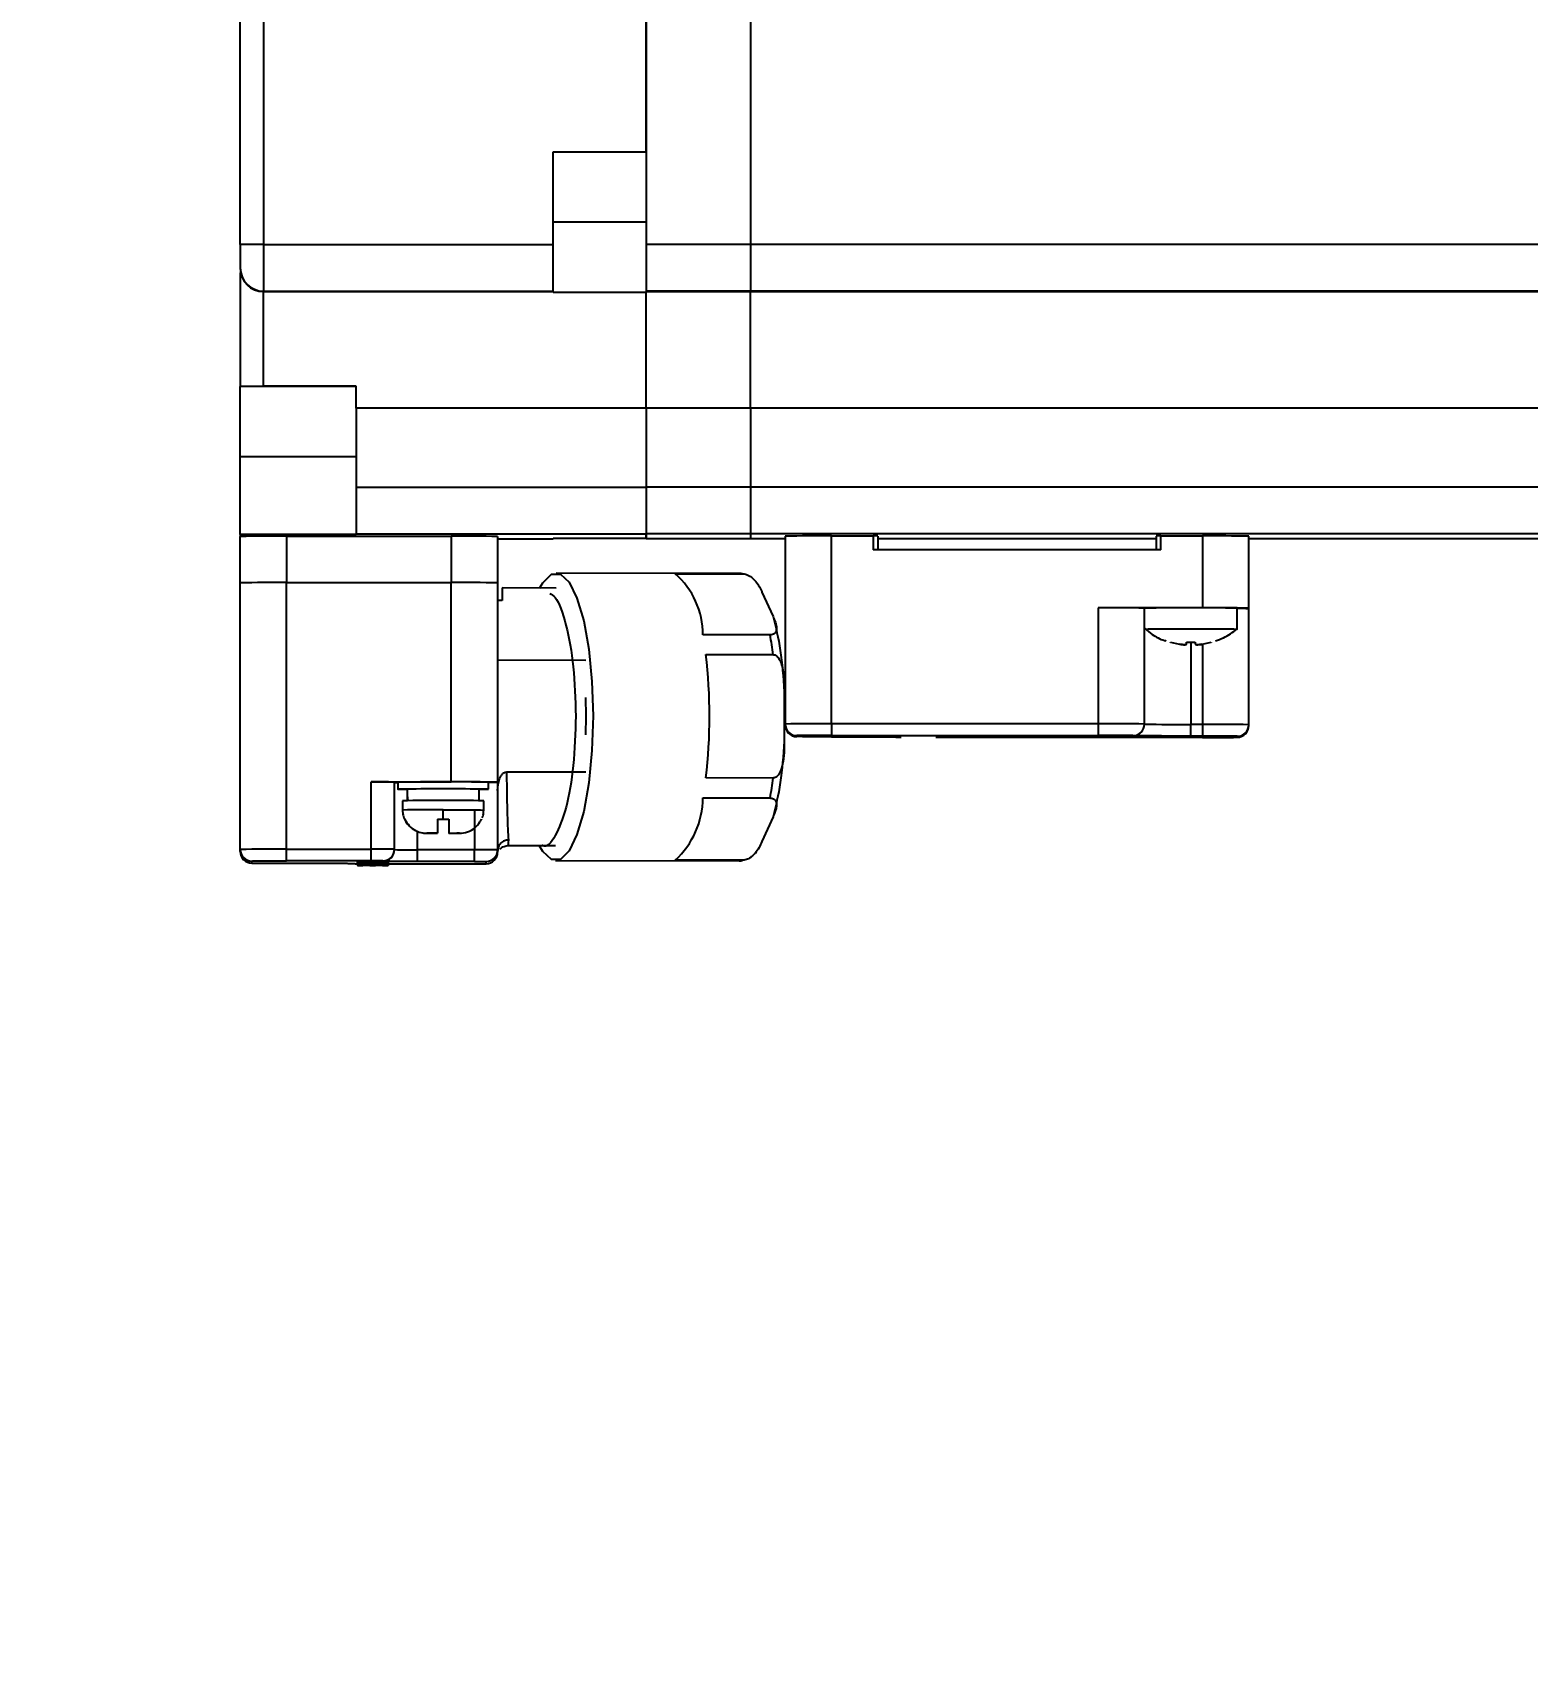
# Model space of a CAD drawing. Header units: millimetres. Extents: x 415 to 2018, y 500 to 823.
# Drawn here: x 1140.74 to 1147.19, y 707.58 to 714.65 of the extents above; entities that cross this region are included whole.
import ezdxf

# ---------------------------------------------------------------- set-up
doc = ezdxf.new("R2010")
doc.units = ezdxf.units.MM
doc.header["$PDSIZE"] = -1
doc.layers.get('Defpoints').update_dxf_attribs({"lineweight": 18})
doc.dimstyles.new('ISO-25', dxfattribs={"dimtxt": 2.5, "dimasz": 2.5, "dimexe": 1.25, "dimexo": 0.625, "dimtad": 1, "dimtoh": 1, "dimlfac": 10, "dimtxsty": 'Standard', "dimcen": 2.5, "dimadec": 0, "dimazin": 0, "dimtfac": 1, "dimtmove": 0, "dimatfit": 3, "dimfxl": 1, "dimarcsym": 0})

# ---------------------------------------------------------------- blocks, each defined once
blk = doc.blocks.new('*D61')
at = {"color": 0, "lineweight": -2}
for p, q in [((1155.0927, 764.1055), (1130.1176, 764.1055)), ((1131.3676, 761.6055), (1131.3676, 687.4273)), ((1153.7427, 684.9273), (1130.1176, 684.9273))]:
    blk.add_line(p, q, dxfattribs=at)
at = {"color": 0}
for points in [[(1130.951, 761.6055), (1131.7843, 761.6055), (1131.3676, 764.1055)], [(1130.951, 687.4273), (1131.7843, 687.4273), (1131.3676, 684.9273)]]:
    blk.add_solid(points, dxfattribs=at)
at = {"layer": 'Defpoints', "color": 0}
for p in [(1155.7177, 764.1055), (1131.3676, 684.9273), (1154.3677, 684.9273)]:
    blk.add_point(p, dxfattribs=at)
at = {"color": 0, "insert": (1129.4926, 724.5164), "char_height": 2.5, "width": 9.642857, "attachment_point": 5, "rotation": 90}
blk.add_mtext('\\A1;1021', dxfattribs=at)

msp = doc.modelspace()

# ---------------------------------------------------------------- linework, layer by layer
at = {"color": 161, "linetype": 'Continuous', "lineweight": 25, "true_color": 0x67adff}
for p, q in [((1143.3877, 717.2563), (1143.3877, 713.7364)), ((1143.3877, 714.1364), (1143.3877, 717.2563)), ((1143.8377, 717.2563), (1143.8377, 713.7364)), ((1141.6377, 713.7358), (1141.6377, 715.0457)), ((1141.7377, 715.0464), (1141.7377, 713.7364)), ((1142.9877, 714.1364), (1143.3877, 714.1364)), ((1142.9877, 713.7364), (1142.9877, 714.1364)), ((1143.3877, 714.1345), (1142.9877, 714.1345)), ((1143.3877, 713.8326), (1142.9877, 713.8326)), ((1141.6377, 713.7358), (1141.6377, 713.6351)), ((1141.7377, 713.7364), (1141.7377, 713.5351)), ((1141.7377, 713.7364), (1142.9877, 713.7364)), ((1142.9877, 713.5351), (1142.9877, 713.7364)), ((1143.8377, 713.7364), (1143.3877, 713.7364)), ((1143.3877, 713.7364), (1143.3877, 713.5351)), ((1152.5677, 713.7364), (1143.8377, 713.7364)), ((1143.8377, 713.7364), (1143.8377, 713.5351)), ((1141.6377, 713.6155), (1141.6377, 713.1247)), ((1141.7377, 713.5351), (1142.9877, 713.5351)), ((1141.7377, 713.5351), (1141.7377, 713.533)), ((1141.7377, 713.533), (1142.9877, 713.533)), ((1141.7377, 713.1254), (1141.7377, 713.533)), ((1142.9877, 713.533), (1142.9877, 713.5351)), ((1142.9877, 713.533), (1142.9877, 713.529)), ((1143.3877, 713.529), (1142.9877, 713.529)), ((1143.8377, 713.5351), (1143.3877, 713.5351)), ((1143.3877, 713.5351), (1143.3877, 713.533)), ((1143.3877, 713.533), (1143.8377, 713.533)), ((1143.3877, 713.0298), (1143.3877, 713.533)), ((1143.3877, 713.0298), (1143.3877, 713.529)), ((1152.5677, 713.5351), (1143.8377, 713.5351)), ((1143.8377, 713.5351), (1143.8377, 713.533)), ((1143.8377, 713.533), (1152.5677, 713.533)), ((1143.8377, 713.0298), (1143.8377, 713.533)), ((1142.1377, 713.1232), (1141.6377, 713.1232)), ((1141.6377, 712.8213), (1141.6377, 713.1232)), ((1142.1377, 713.1254), (1141.7377, 713.1254)), ((1142.1377, 713.0298), (1142.1377, 713.1254)), ((1143.3877, 713.0298), (1142.1377, 713.0298)), ((1142.1377, 713.0298), (1142.1377, 712.6898)), ((1143.8377, 713.0298), (1143.3877, 713.0298)), ((1143.3877, 713.0298), (1143.3877, 712.6898)), ((1152.5677, 713.0298), (1143.8377, 713.0298)), ((1143.8377, 713.0298), (1143.8377, 712.6898)), ((1141.6377, 712.8213), (1142.1377, 712.8213)), ((1141.6377, 712.4858), (1141.6377, 712.8213)), ((1142.1377, 712.6898), (1143.3877, 712.6898)), ((1142.1377, 712.6898), (1142.1377, 712.4886)), ((1143.8377, 712.6898), (1143.3877, 712.6898)), ((1143.3877, 712.6898), (1143.3877, 712.4886)), ((1152.5677, 712.6898), (1143.8377, 712.6898)), ((1143.8377, 712.6898), (1143.8377, 712.4886)), ((1142.1377, 712.4858), (1141.6377, 712.4858)), ((1141.6377, 712.4858), (1141.6377, 712.4766)), ((1141.6377, 712.2766), (1141.6377, 712.4766)), ((1141.8377, 712.4779), (1142.5477, 712.4779)), ((1141.8377, 712.4779), (1141.8377, 712.2779)), ((1142.1377, 712.4886), (1143.3877, 712.4886)), ((1142.1377, 712.4886), (1142.1377, 712.4858)), ((1142.5477, 712.4779), (1142.5477, 712.2779)), ((1142.7477, 712.4766), (1142.7477, 712.2766)), ((1142.7477, 712.4662), (1142.9877, 712.4662)), ((1142.9877, 712.4688), (1143.3877, 712.4688)), ((1142.9877, 712.4662), (1142.9877, 712.4688)), ((1143.8377, 712.4886), (1143.3877, 712.4886)), ((1143.3877, 712.4886), (1143.3877, 712.4662)), ((1143.3877, 712.4688), (1143.3877, 712.4886)), ((1143.8377, 712.4662), (1143.3877, 712.4662)), ((1143.8377, 712.4886), (1143.8377, 712.4662)), ((1148.9653, 712.4886), (1143.8377, 712.4886)), ((1143.9877, 712.4662), (1143.8377, 712.4662)), ((1143.9877, 712.4777), (1143.9877, 711.6677)), ((1144.1877, 711.669), (1144.1877, 712.479)), ((1144.1877, 712.479), (1144.3677, 712.479)), ((1144.3677, 712.479), (1144.3677, 712.419)), ((1144.3877, 712.4788), (1144.3877, 712.419)), ((1145.5877, 712.4662), (1144.3877, 712.4662)), ((1145.5877, 712.4788), (1145.5877, 712.419)), ((1145.6077, 712.419), (1145.6077, 712.479)), ((1145.6077, 712.479), (1145.7877, 712.479)), ((1145.7877, 712.479), (1145.7877, 712.169)), ((1145.9877, 712.1677), (1145.9877, 712.4777)), ((1148.4277, 712.4662), (1145.9877, 712.4662)), ((1145.6077, 712.419), (1144.3677, 712.419)), ((1141.6377, 711.1267), (1141.6377, 712.2766)), ((1141.8377, 712.2779), (1142.5477, 712.2779)), ((1141.8377, 711.1279), (1141.8377, 712.2779)), ((1142.5477, 711.4179), (1142.5477, 712.2779)), ((1142.7477, 712.2766), (1142.7477, 711.4167)), ((1142.9998, 712.2542), (1142.7677, 712.2546)), ((1142.7677, 712.2546), (1142.7677, 712.2007)), ((1143.792, 712.3174), (1142.9999, 712.3187)), ((1143.514, 712.3162), (1143.8037, 712.3157)), ((1142.7677, 712.2007), (1142.7477, 712.2007)), ((1143.8879, 712.2366), (1143.9355, 712.1314)), ((1145.7877, 712.169), (1145.3377, 712.169)), ((1145.3377, 712.169), (1145.3377, 711.669)), ((1145.5377, 711.6677), (1145.5377, 712.1677)), ((1145.9377, 712.0776), (1145.9377, 712.1674)), ((1145.9877, 712.1649), (1145.9877, 712.1677)), ((1145.9877, 711.6649), (1145.9877, 712.1649)), ((1143.923, 712.0524), (1143.6332, 712.0529)), ((1143.6461, 711.9674), (1143.9359, 711.9669)), ((1145.6498, 712.0197), (1145.6501, 712.0203)), ((1145.6501, 712.0201), (1145.6498, 712.0197)), ((1145.6501, 712.0203), (1145.6887, 712.0119)), ((1145.7187, 712.0208), (1145.7377, 712.0203)), ((1145.7187, 712.0121), (1145.7187, 712.0208)), ((1145.7377, 712.0191), (1145.7187, 712.0197)), ((1145.7377, 712.0203), (1145.7567, 712.0208)), ((1145.7567, 712.0197), (1145.7377, 712.0191)), ((1145.7377, 712.0191), (1145.7377, 711.6661)), ((1145.7567, 712.0208), (1145.7567, 712.0121)), ((1145.7867, 712.0119), (1145.8253, 712.0203)), ((1145.7877, 712.0115), (1145.7877, 711.6661)), ((1145.8253, 712.0203), (1145.8253, 712.0201)), ((1142.7477, 711.9445), (1143.1283, 711.9438)), ((1143.9841, 711.807), (1143.9841, 711.5944)), ((1143.9877, 711.6677), (1143.9877, 711.6636)), ((1144.0377, 711.6136), (1144.0377, 711.6177)), ((1144.1877, 711.669), (1144.1877, 711.6187)), ((1145.3377, 711.669), (1144.1877, 711.669)), ((1144.1877, 711.6187), (1145.3377, 711.6187)), ((1144.1877, 711.6127), (1144.2377, 711.6127)), ((1145.3377, 711.669), (1145.3377, 711.6187)), ((1145.4877, 711.6174), (1145.4877, 711.6177)), ((1145.5377, 711.6674), (1145.5377, 711.6677)), ((1145.7377, 711.6158), (1145.7377, 711.6661)), ((1145.7877, 711.6661), (1145.7377, 711.6661)), ((1145.7877, 711.6158), (1145.7377, 711.6158)), ((1145.7877, 711.6661), (1145.7877, 711.6158)), ((1145.9377, 711.6149), (1145.9377, 711.6107)), ((1145.9877, 711.6607), (1145.9877, 711.6649)), ((1145.7877, 711.6098), (1144.6377, 711.6098)), ((1142.2027, 711.1279), (1142.2027, 711.4179)), ((1142.2027, 711.4179), (1142.5477, 711.4179)), ((1142.3027, 711.1273), (1142.3027, 711.4173)), ((1142.3177, 711.4165), (1142.3177, 711.3865)), ((1142.7077, 711.3865), (1142.7077, 711.4165)), ((1142.7477, 711.4167), (1142.7477, 711.4145)), ((1142.7477, 711.4145), (1142.7477, 711.1245)), ((1143.1283, 711.4598), (1142.7861, 711.4604)), ((1143.9359, 711.4347), (1143.6461, 711.4352)), ((1142.3377, 711.3365), (1142.3377, 711.2965)), ((1142.6677, 711.337), (1142.6677, 711.3865)), ((1142.6877, 711.2965), (1142.6877, 711.3365)), ((1143.6332, 711.3491), (1143.923, 711.3486)), ((1142.5127, 711.2575), (1142.5127, 711.2976)), ((1142.6477, 711.2958), (1142.6477, 711.2198)), ((1143.9355, 711.2678), (1143.8879, 711.1603)), ((1142.3479, 711.2563), (1142.3479, 711.2566)), ((1142.4027, 711.1251), (1142.4027, 711.2045)), ((1142.4877, 711.1966), (1142.442, 711.1966)), ((1142.4877, 711.1963), (1142.442, 711.1963)), ((1142.4877, 711.2575), (1142.5127, 711.2575)), ((1142.4877, 711.2575), (1142.4877, 711.1969)), ((1142.5127, 711.2554), (1142.4877, 711.2554)), ((1142.4877, 711.1966), (1142.4877, 711.1963)), ((1142.5127, 711.2575), (1142.5377, 711.2575)), ((1142.5377, 711.2554), (1142.5127, 711.2554)), ((1142.5377, 711.2575), (1142.5377, 711.1969)), ((1142.5377, 711.1966), (1142.5377, 711.1969)), ((1142.5377, 711.1966), (1142.5834, 711.1966)), ((1142.5377, 711.1966), (1142.5377, 711.1963)), ((1142.5377, 711.1963), (1142.5834, 711.1963)), ((1142.5377, 711.1963), (1142.5377, 711.196)), ((1142.6477, 711.2188), (1142.6477, 711.1251)), ((1142.6775, 711.2566), (1142.6775, 711.2563)), ((1141.6377, 711.1174), (1141.6377, 711.1267)), ((1141.8377, 711.0776), (1141.8377, 711.1279)), ((1141.8377, 711.1279), (1142.2027, 711.1279)), ((1142.2027, 711.0776), (1142.2027, 711.1279)), ((1142.3027, 711.1258), (1142.3027, 711.1273)), ((1142.4027, 711.0748), (1142.4027, 711.1251)), ((1142.6477, 711.1251), (1142.4027, 711.1251)), ((1142.6477, 711.0748), (1142.6477, 711.1251)), ((1142.7477, 711.1245), (1142.7477, 711.1202)), ((1142.7477, 711.1179), (1142.7477, 711.1152)), ((1142.7945, 711.1436), (1142.94, 711.1433)), ((1142.9404, 711.1433), (1142.9979, 711.1432)), ((1141.6877, 711.0674), (1141.6877, 711.0767)), ((1141.7377, 711.0671), (1141.9827, 711.0671)), ((1142.2027, 711.0776), (1141.8377, 711.0776)), ((1142.1327, 711.0661), (1142.1327, 711.0646)), ((1142.1415, 711.0734), (1142.1415, 711.0609)), ((1142.1415, 711.069), (1142.1415, 711.059)), ((1142.1442, 711.0734), (1142.1443, 711.0734)), ((1142.1442, 711.0634), (1142.1442, 711.0734)), ((1142.2743, 711.0634), (1142.1442, 711.0634)), ((1142.1442, 711.0634), (1142.1442, 711.0632)), ((1142.1442, 711.0632), (1142.2293, 711.0632)), ((1142.1442, 711.0632), (1142.1442, 711.0628)), ((1142.1442, 711.0628), (1142.1442, 711.0627)), ((1142.1442, 711.0627), (1142.2745, 711.0627)), ((1142.1442, 711.0603), (1142.1442, 711.0627)), ((1142.2743, 711.0603), (1142.1442, 711.0603)), ((1142.1442, 711.0603), (1142.1442, 711.0601)), ((1142.1442, 711.0601), (1142.2293, 711.0601)), ((1142.1442, 711.0601), (1142.1442, 711.0597)), ((1142.1442, 711.0597), (1142.1442, 711.0596)), ((1142.1442, 711.0596), (1142.2745, 711.0596)), ((1142.1442, 711.0583), (1142.1442, 711.058)), ((1142.1442, 711.058), (1142.1669, 711.058)), ((1142.1443, 711.0737), (1142.2744, 711.0737)), ((1142.1443, 711.0737), (1142.1443, 711.0637)), ((1142.2744, 711.0637), (1142.1443, 711.0637)), ((1142.1443, 711.0637), (1142.1443, 711.0635)), ((1142.1443, 711.0635), (1142.2744, 711.0635)), ((1142.1443, 711.0605), (1142.1443, 711.0627)), ((1142.1443, 711.0613), (1142.1443, 711.0613)), ((1142.1443, 711.0603), (1142.2744, 711.0607)), ((1142.1685, 711.0606), (1142.1443, 711.0605)), ((1142.1443, 711.0605), (1142.1443, 711.0603)), ((1142.2293, 711.0632), (1142.1481, 711.0628)), ((1142.1481, 711.0628), (1142.1481, 711.0632)), ((1142.2293, 711.0601), (1142.1481, 711.0597)), ((1142.1481, 711.0597), (1142.1481, 711.0601)), ((1142.2744, 711.0618), (1142.1526, 711.0614)), ((1142.1614, 711.0587), (1142.1793, 711.0588)), ((1142.1669, 711.058), (1142.1669, 711.0583)), ((1142.1685, 711.061), (1142.1685, 711.0606)), ((1142.1927, 711.061), (1142.1685, 711.061)), ((1142.175, 711.0613), (1142.2744, 711.0616)), ((1142.2744, 711.061), (1142.175, 711.0613)), ((1142.1793, 711.0588), (1142.1793, 711.0596)), ((1142.1836, 711.0627), (1142.1836, 711.0619)), ((1142.1927, 711.0607), (1142.1927, 711.061)), ((1142.2442, 711.0608), (1142.1927, 711.0607)), ((1142.1962, 711.0629), (1142.2688, 711.0632)), ((1142.2745, 711.0629), (1142.1962, 711.0629)), ((1142.1962, 711.0598), (1142.2688, 711.0601)), ((1142.2745, 711.0598), (1142.1962, 711.0598)), ((1142.1972, 711.0585), (1142.1972, 711.058)), ((1142.1972, 711.058), (1142.2214, 711.058)), ((1142.2093, 711.0596), (1142.2093, 711.0587)), ((1142.2214, 711.058), (1142.2214, 711.0585)), ((1142.24, 711.0589), (1142.2567, 711.0587)), ((1142.2744, 711.0607), (1142.2442, 711.0608)), ((1142.2517, 711.0583), (1142.2517, 711.058)), ((1142.2517, 711.058), (1142.2742, 711.058)), ((1142.2527, 711.0758), (1142.2527, 711.0773)), ((1142.2743, 711.0634), (1142.2743, 711.0635)), ((1142.2743, 711.0633), (1142.2743, 711.0634)), ((1142.2743, 711.0603), (1142.2743, 711.0607)), ((1142.2743, 711.0602), (1142.2743, 711.0603)), ((1142.2744, 711.0637), (1142.2744, 711.0737)), ((1142.2744, 711.0729), (1142.2745, 711.0729)), ((1142.2744, 711.0635), (1142.2744, 711.0637)), ((1142.2744, 711.0616), (1142.2744, 711.0618)), ((1142.2744, 711.0616), (1142.2744, 711.061)), ((1142.2744, 711.0608), (1142.2744, 711.061)), ((1142.2744, 711.0608), (1142.2744, 711.0607)), ((1142.2745, 711.0729), (1142.2745, 711.0629)), ((1142.2745, 711.0627), (1142.2745, 711.0629)), ((1142.2745, 711.0627), (1142.2745, 711.0598)), ((1142.2745, 711.0596), (1142.2745, 711.0598)), ((1142.2771, 711.0622), (1142.2771, 711.0722)), ((1142.2771, 711.0643), (1142.5477, 711.0643)), ((1142.2771, 711.059), (1142.2771, 711.0609)), ((1142.2771, 711.0609), (1142.2771, 711.059)), ((1142.6477, 711.0748), (1142.4027, 711.0748)), ((1142.6977, 711.0652), (1142.6977, 711.0745)), ((1142.9978, 711.0787), (1143.7899, 711.0774)), ((1143.8037, 711.0797), (1143.514, 711.0802))]:
    msp.add_line(p, q, dxfattribs=at)
for points in [[(1142.9285, 712.2544), (1142.942, 712.2771), (1142.9795, 712.3137), (1143.0182, 712.3147), (1143.0558, 712.2798), (1143.09, 712.2111), (1143.119, 712.1127), (1143.1409, 711.9902), (1143.1547, 711.8508), (1143.1593, 711.7025)], [(1145.5377, 712.0776), (1145.5529, 712.0781), (1145.5963, 712.0785), (1145.6612, 712.0788), (1145.7377, 712.0789), (1145.8142, 712.0788), (1145.8791, 712.0785), (1145.9225, 712.0781), (1145.9377, 712.0776), (1145.9377, 712.0776)], [(1143.1283, 711.6209), (1143.1299, 711.7018), (1143.1283, 711.7827)], [(1143.1593, 711.7025), (1143.1547, 711.5541), (1143.1409, 711.414), (1143.119, 711.2905), (1143.09, 711.1907), (1143.0558, 711.1204), (1143.0182, 711.0837), (1142.9795, 711.0828), (1142.942, 711.1177), (1142.9266, 711.1434)], [(1142.7077, 711.3865), (1142.6929, 711.3869), (1142.6506, 711.3873), (1142.5873, 711.3876), (1142.5127, 711.3877), (1142.4381, 711.3876), (1142.3748, 711.3873), (1142.3326, 711.3869), (1142.3177, 711.3865), (1142.3326, 711.386), (1142.3597, 711.3857)], [(1142.6677, 711.3857), (1142.6929, 711.386), (1142.7077, 711.3865)], [(1142.5127, 711.2976), (1142.5797, 711.2975), (1142.6365, 711.2972), (1142.6744, 711.2969), (1142.6877, 711.2965)]]:
    msp.add_lwpolyline(points, dxfattribs=at)
for centre, radius, start, end in [((1141.7126, 709.7989), 3.9376, 89.63527, 91.09043), ((1141.7377, 713.6351), 0.1, 180.00216, 269.99869), ((1141.7377, 713.633), 0.1, 180.00216, 269.99869), ((1141.7878, 704.5944), 7.8837, 89.6369, 91.0905), ((1142.5977, 704.5944), 7.8837, 88.9095, 90.3631), ((1144.1377, 704.5924), 7.8868, 89.63677, 91.08979), ((1144.3726, 711.6776), 0.8014, 88.92217, 90.35215), ((1145.6028, 711.6776), 0.8014, 89.64785, 91.07783), ((1145.8377, 704.592), 7.8871, 88.91024, 90.36321), ((1141.7876, 704.4064), 7.8716, 89.63536, 91.09119), ((1142.5978, 704.4064), 7.8716, 88.90881, 90.36464), ((1143.2806, 712.0518), 0.3526, 0.1817, 48.56896), ((1143.7918, 712.2746), 0.0428, 73.8363, 89.80199), ((1145.3876, 704.2699), 7.8992, 88.91135, 90.3621), ((1145.7377, 699.479), 12.69, 89.09696, 90.90304), ((1145.8376, 704.2699), 7.8992, 88.91135, 90.3621), ((1145.9424, 710.9533), 1.2124, 87.857, 90.22051), ((1142.358, 711.774), 1.5896, 6.96954, 10.0877), ((1141.3927, 711.7013), 2.269, 353.26575, 6.73425), ((1144.1377, 703.7824), 7.8868, 89.63677, 91.08979), ((1144.0377, 711.6677), 0.05, 179.99912, 270), ((1144.0377, 711.6636), 0.05, 179.99912, 270), ((1145.3877, 703.782), 7.8871, 88.91024, 90.36321), ((1145.4877, 711.6677), 0.05, 269.99909, 359.99557), ((1145.4877, 711.6674), 0.05, 270.00081, 0.00072), ((1145.6877, 719.5576), 7.8917, 268.91066, 270.36279), ((1145.8377, 703.7792), 7.8871, 88.91024, 90.36321), ((1145.9377, 711.6649), 0.05, 269.99909, 359.99557), ((1145.9377, 711.6607), 0.05, 269.99909, 359.99557), ((1142.2276, 707.4685), 3.9495, 88.91091, 90.36168), ((1142.3162, 711.6848), 0.2693, 267.12919, 270.32121), ((1142.5127, 701.1024), 10.3159, 88.91688, 91.08312), ((1142.5977, 703.5263), 7.8917, 88.91067, 90.36278), ((1142.7117, 710.147), 1.268, 88.37047, 90.17822), ((1142.3245, 711.6307), 1.6232, 349.99328, 353.0681), ((1142.5127, 702.0774), 9.2608, 88.91722, 91.08278), ((1142.5127, 703.3316), 8.0564, 88.89759, 91.10241), ((1143.2617, 711.353), 0.3715, 312.75821, 359.39885), ((1142.469, 704.3965), 6.9012, 89.63697, 91.08995), ((1141.7877, 703.241), 7.8871, 89.63679, 91.08976), ((1141.6877, 711.1267), 0.05, 180.0008, 270), ((1141.6877, 711.1174), 0.05, 180.00252, 270), ((1142.2277, 707.1785), 3.9495, 88.91176, 90.36254), ((1142.2527, 711.1273), 0.05, 269.99912, 359.99736), ((1142.2527, 711.1258), 0.05, 270.00252, 359.99748), ((1142.3776, 715.0627), 3.9376, 268.90957, 270.36473), ((1142.6726, 707.1755), 3.9497, 88.91095, 90.36164), ((1142.6977, 711.1245), 0.05, 270.00252, 359.99577), ((1142.151, 711.3272), 0.266, 268.55175, 270.33374), ((1142.2597, 711.5413), 0.4826, 269.64488, 272.0744), ((1142.6977, 711.1152), 0.05, 269.99913, 359.99397), ((1143.7898, 711.1207), 0.0433, 270.05043, 288.77047)]:
    msp.add_arc(centre, radius, start, end, dxfattribs=at)
for centre, start_param, end_param in [((1142.5127, 711.3865), 1.570796, 1.732794), ((1142.5127, 711.3365), 1.489806, 1.570796)]:
    msp.add_ellipse(centre, major_axis=(0, 0.309), ratio=0.5016, start_param=start_param, end_param=end_param, dxfattribs=at)
for points, knots in [([(1141.6377, 713.1247), (1141.6388, 713.1248), (1141.6411, 713.1249), (1141.6588, 713.1251), (1141.6847, 713.1253), (1141.7127, 713.1254), (1141.7309, 713.1254), (1141.7377, 713.1254)], [0, 0, 0, 0, 0.0218631, 0.0437283, 0.0655069, 0.0869809, 0.1000063, 0.1000063, 0.1000063, 0.1000063]), ([(1143.8037, 712.3157), (1143.8063, 712.3155), (1143.8121, 712.3152), (1143.8225, 712.3123), (1143.8368, 712.3054), (1143.8634, 712.284), (1143.8771, 712.2596), (1143.8861, 712.2404), (1143.8879, 712.2366)], [0, 0, 0, 0, 0.0053184, 0.0118236, 0.02201, 0.0418955, 0.1056972, 0.1214964, 0.1214964, 0.1214964, 0.1214964]), ([(1142.9728, 712.2306), (1142.9805, 712.2264), (1143.007, 712.2122), (1143.0447, 712.1014), (1143.0782, 711.9209), (1143.0825, 711.7751), (1143.0847, 711.7022)], [0, 0, 0, 0, 0.0670951, 0.2295173, 0.3911163, 0.552601, 0.552601, 0.552601, 0.552601]), ([(1143.9355, 712.1314), (1143.9428, 712.1147), (1143.9517, 712.0942), (1143.9498, 712.0704), (1143.9456, 712.0612), (1143.9377, 712.0554), (1143.9308, 712.0528), (1143.9252, 712.0526), (1143.923, 712.0524)], [0, 0, 0, 0, 0.05499912, 0.06755445, 0.08214559, 0.08803062, 0.09397098, 0.09774705, 0.09774705, 0.09774705, 0.09774705]), ([(1143.9355, 712.1314), (1143.9472, 712.0854), (1143.9705, 711.9934), (1143.9796, 711.8692), (1143.9841, 711.807)], [0, 0, 0, 0, 0.1643103, 0.3286201, 0.3286201, 0.3286201, 0.3286201]), ([(1145.5393, 712.0793), (1145.5497, 712.0706), (1145.575, 712.0494), (1145.6073, 712.0325), (1145.6287, 712.027), (1145.6311, 712.0264)], [0, 0, 0, 0, 0.0407152, 0.0994773, 0.1069264, 0.1069264, 0.1069264, 0.1069264]), ([(1145.8444, 712.0261), (1145.856, 712.0304), (1145.8889, 712.0427), (1145.9176, 712.0634), (1145.9363, 712.0768)], [0, 0, 0, 0, 0.0367844, 0.1053672, 0.1053672, 0.1053672, 0.1053672]), ([(1143.9359, 711.9669), (1143.9384, 711.9666), (1143.944, 711.9659), (1143.953, 711.96), (1143.9643, 711.9462), (1143.9812, 711.903), (1143.9839, 711.8536), (1143.9841, 711.8148), (1143.9841, 711.807)], [0, 0, 0, 0, 0.007777, 0.0172876, 0.0321837, 0.0612593, 0.1545502, 0.1776525, 0.1776525, 0.1776525, 0.1776525]), ([(1145.6887, 712.0119), (1145.692, 712.0114), (1145.6987, 712.0105), (1145.7076, 712.0099), (1145.7144, 712.0101), (1145.7181, 712.0108), (1145.7185, 712.0117), (1145.7187, 712.0121)], [0, 0, 0, 0, 0.00653351, 0.01307027, 0.01952454, 0.0259421, 0.03070783, 0.03070783, 0.03070783, 0.03070783]), ([(1145.7187, 712.0114), (1145.7184, 712.011), (1145.7178, 712.0101), (1145.7127, 712.0096), (1145.7052, 712.0097), (1145.6968, 712.0105), (1145.6911, 712.0113), (1145.6887, 712.0116)], [0, 0, 0, 0, 0.00650548, 0.01301511, 0.01944199, 0.02583197, 0.03057769, 0.03057769, 0.03057769, 0.03057769]), ([(1145.7567, 712.0121), (1145.757, 712.0116), (1145.7577, 712.0106), (1145.7627, 712.0099), (1145.7702, 712.01), (1145.7786, 712.0107), (1145.7843, 712.0115), (1145.7867, 712.0119)], [0, 0, 0, 0, 0.00652417, 0.01305177, 0.01949689, 0.02590502, 0.03066426, 0.03066426, 0.03066426, 0.03066426]), ([(1145.7867, 712.0116), (1145.7834, 712.0112), (1145.7767, 712.0102), (1145.7678, 712.0096), (1145.761, 712.0096), (1145.7573, 712.0103), (1145.7569, 712.0111), (1145.7567, 712.0114)], [0, 0, 0, 0, 0.00651436, 0.0130321, 0.01946758, 0.02586613, 0.030618, 0.030618, 0.030618, 0.030618]), ([(1143.0847, 711.7022), (1143.0825, 711.6294), (1143.0782, 711.4843), (1143.0449, 711.2967), (1142.9978, 711.1803), (1142.9592, 711.1299), (1142.9406, 711.1438), (1142.9403, 711.144)], [0, 0, 0, 0, 0.1509291, 0.3008032, 0.4510277, 0.6011321, 0.6036935, 0.6036935, 0.6036935, 0.6036935]), ([(1144.1877, 711.6187), (1144.1688, 711.6187), (1144.1397, 711.6186), (1144.1048, 711.6185), (1144.0809, 711.6184), (1144.0615, 711.6183), (1144.0428, 711.618), (1144.0397, 711.6178), (1144.0377, 711.6177)], [0, 0, 0, 0, 0.035918, 0.0554442, 0.0750038, 0.0945296, 0.1140897, 0.1500083, 0.1500083, 0.1500083, 0.1500083]), ([(1144.1877, 711.6127), (1144.1688, 711.6127), (1144.1397, 711.6127), (1144.1048, 711.6128), (1144.0809, 711.6129), (1144.0615, 711.6131), (1144.0428, 711.6133), (1144.0397, 711.6135), (1144.0377, 711.6136)], [0, 0, 0, 0, 0.0359179, 0.0554782, 0.0750038, 0.094564, 0.1140897, 0.1500083, 0.1500083, 0.1500083, 0.1500083]), ([(1144.2377, 711.6127), (1144.2692, 711.6126), (1144.3177, 711.6126), (1144.3759, 711.6124), (1144.4157, 711.6122), (1144.448, 711.6119), (1144.4792, 711.6116), (1144.4844, 711.6113), (1144.4877, 711.6111)], [0, 0, 0, 0, 0.0598642, 0.0924181, 0.1250074, 0.1575613, 0.19015, 0.2500143, 0.2500143, 0.2500143, 0.2500143]), ([(1145.4877, 711.6177), (1145.4857, 711.6178), (1145.4826, 711.618), (1145.4639, 711.6183), (1145.4445, 711.6184), (1145.4207, 711.6185), (1145.3857, 711.6186), (1145.3566, 711.6187), (1145.3377, 711.6187)], [0, 0, 0, 0, 0.0359182, 0.0554439, 0.075004, 0.0945295, 0.1140896, 0.1500083, 0.1500083, 0.1500083, 0.1500083]), ([(1145.7377, 711.6158), (1145.7063, 711.6158), (1145.6577, 711.6159), (1145.5995, 711.6161), (1145.5597, 711.6163), (1145.5274, 711.6165), (1145.4963, 711.6169), (1145.4911, 711.6172), (1145.4877, 711.6174)], [0, 0, 0, 0, 0.0598644, 0.0924192, 0.1250079, 0.1575624, 0.1901513, 0.2500158, 0.2500158, 0.2500158, 0.2500158]), ([(1145.9377, 711.6149), (1145.9357, 711.615), (1145.9326, 711.6152), (1145.9139, 711.6154), (1145.8945, 711.6155), (1145.8707, 711.6157), (1145.8357, 711.6158), (1145.8066, 711.6158), (1145.7877, 711.6158)], [0, 0, 0, 0, 0.0359183, 0.0554444, 0.0750039, 0.0945302, 0.1140895, 0.1500083, 0.1500083, 0.1500083, 0.1500083]), ([(1143.9841, 711.5944), (1143.9796, 711.5321), (1143.9705, 711.4075), (1143.9472, 711.3143), (1143.9355, 711.2678)], [0, 0, 0, 0, 0.1654421, 0.3308837, 0.3308837, 0.3308837, 0.3308837]), ([(1143.9841, 711.5944), (1143.9839, 711.5607), (1143.9835, 711.5193), (1143.9708, 711.4711), (1143.9624, 711.4526), (1143.9519, 711.4407), (1143.9438, 711.4355), (1143.9381, 711.435), (1143.9359, 711.4347)], [0, 0, 0, 0, 0.0998999, 0.1227037, 0.1492073, 0.1598974, 0.1706857, 0.1775458, 0.1775458, 0.1775458, 0.1775458]), ([(1145.7877, 711.6098), (1145.8066, 711.6098), (1145.8357, 711.6098), (1145.8707, 711.61), (1145.8945, 711.6101), (1145.9139, 711.6102), (1145.9326, 711.6104), (1145.9357, 711.6106), (1145.9377, 711.6107)], [0, 0, 0, 0, 0.0359187, 0.055444, 0.0750043, 0.09453, 0.11409, 0.1500083, 0.1500083, 0.1500083, 0.1500083]), ([(1142.7477, 711.3807), (1142.7489, 711.3978), (1142.7505, 711.4197), (1142.7616, 711.4434), (1142.7689, 711.4531), (1142.777, 711.4587), (1142.7826, 711.4603), (1142.7855, 711.4603), (1142.7861, 711.4604)], [0, 0, 0, 0, 0.05040275, 0.06424372, 0.07816745, 0.08645137, 0.09386633, 0.09556863, 0.09556863, 0.09556863, 0.09556863]), ([(1142.7861, 711.4604), (1142.7865, 711.4273), (1142.7874, 711.3591), (1142.7892, 711.2773), (1142.7915, 711.2091), (1142.7931, 711.1823), (1142.794, 711.168)], [0, 0, 0, 0, 0.0707756, 0.1460854, 0.2143971, 0.2924518, 0.2924518, 0.2924518, 0.2924518]), ([(1143.923, 711.3486), (1143.9255, 711.3484), (1143.9309, 711.3481), (1143.9387, 711.3451), (1143.9468, 711.3381), (1143.9541, 711.3163), (1143.9456, 711.2913), (1143.9372, 711.2717), (1143.9355, 711.2678)], [0, 0, 0, 0, 0.00434996, 0.00966987, 0.01800113, 0.03426436, 0.08644578, 0.09936711, 0.09936711, 0.09936711, 0.09936711]), ([(1142.3377, 711.2965), (1142.3382, 711.2889), (1142.3392, 711.2735), (1142.3479, 711.2517), (1142.3562, 711.2372), (1142.3622, 711.2315), (1142.3626, 711.2312)], [0, 0, 0, 0, 0.02290427, 0.04666774, 0.07009527, 0.07138891, 0.07138891, 0.07138891, 0.07138891]), ([(1142.681, 711.2629), (1142.6825, 711.2666), (1142.687, 711.2773), (1142.6874, 711.2889), (1142.6877, 711.2965)], [0, 0, 0, 0, 0.01178687, 0.03450633, 0.03450633, 0.03450633, 0.03450633]), ([(1142.3479, 711.2566), (1142.3535, 711.2468), (1142.3646, 711.2272), (1142.3924, 711.2069), (1142.4195, 711.1976), (1142.4364, 711.1969), (1142.442, 711.1966)], [0, 0, 0, 0, 0.033587, 0.0671636, 0.1010131, 0.1179081, 0.1179081, 0.1179081, 0.1179081]), ([(1142.442, 711.1966), (1142.4442, 711.1967), (1142.4486, 711.1967), (1142.4593, 711.1968), (1142.4723, 711.1969), (1142.4826, 711.1969), (1142.4877, 711.1969)], [0, 0, 0, 0, 0.01139459, 0.02285681, 0.03425309, 0.04571648, 0.04571648, 0.04571648, 0.04571648]), ([(1142.4877, 711.196), (1142.4826, 711.196), (1142.4723, 711.1961), (1142.4593, 711.1961), (1142.4485, 711.1962), (1142.4442, 711.1963), (1142.442, 711.1963)], [0, 0, 0, 0, 0.01140652, 0.02286089, 0.03425777, 0.04572541, 0.04572541, 0.04572541, 0.04572541]), ([(1142.5377, 711.1969), (1142.5428, 711.1969), (1142.5531, 711.1969), (1142.5661, 711.1968), (1142.5769, 711.1967), (1142.5813, 711.1967), (1142.5834, 711.1966)], [0, 0, 0, 0, 0.01140647, 0.02286079, 0.03425827, 0.04572541, 0.04572541, 0.04572541, 0.04572541]), ([(1142.5834, 711.1963), (1142.5812, 711.1963), (1142.5769, 711.1962), (1142.5661, 711.1961), (1142.5532, 711.1961), (1142.5429, 711.196), (1142.5377, 711.196)], [0, 0, 0, 0, 0.01139319, 0.02285461, 0.03424959, 0.04571199, 0.04571199, 0.04571199, 0.04571199]), ([(1142.5834, 711.1966), (1142.5953, 711.1977), (1142.619, 711.1999), (1142.6501, 711.2179), (1142.6687, 711.2387), (1142.6756, 711.2528), (1142.6775, 711.2566)], [0, 0, 0, 0, 0.0354214, 0.0709042, 0.1051054, 0.1178946, 0.1178946, 0.1178946, 0.1178946]), ([(1142.794, 711.168), (1142.7882, 711.167), (1142.776, 711.165), (1142.7606, 711.1539), (1142.7497, 711.1383), (1142.7484, 711.1261), (1142.7477, 711.1202)], [0, 0, 0, 0, 0.01720707, 0.03596511, 0.05502868, 0.07303701, 0.07303701, 0.07303701, 0.07303701]), ([(1142.7577, 711.1275), (1142.7603, 711.13), (1142.7655, 711.135), (1142.7778, 711.1417), (1142.7879, 711.1428), (1142.7945, 711.1436)], [0, 0, 0, 0, 0.01091555, 0.02158237, 0.04125133, 0.04125133, 0.04125133, 0.04125133]), ([(1142.794, 711.168), (1142.7931, 711.1522), (1142.7921, 711.1362), (1142.7945, 711.1438), (1142.7945, 711.144)], [0, 0, 0, 0, 0.0247149, 0.02514691, 0.02514691, 0.02514691, 0.02514691]), ([(1143.8879, 711.1603), (1143.88, 711.1433), (1143.8704, 711.1224), (1143.8469, 711.098), (1143.8343, 711.0887), (1143.8211, 711.0827), (1143.8119, 711.0801), (1143.806, 711.0798), (1143.8037, 711.0797)], [0, 0, 0, 0, 0.0690266, 0.084784, 0.1030971, 0.1104833, 0.1179381, 0.1226778, 0.1226778, 0.1226778, 0.1226778]), ([(1141.6877, 711.0767), (1141.6897, 711.0768), (1141.6928, 711.077), (1141.7115, 711.0772), (1141.7309, 711.0773), (1141.7548, 711.0775), (1141.7897, 711.0776), (1141.8188, 711.0776), (1141.8377, 711.0776)], [0, 0, 0, 0, 0.0359183, 0.0554783, 0.075004, 0.0945643, 0.1140896, 0.1500083, 0.1500083, 0.1500083, 0.1500083]), ([(1141.6877, 711.0674), (1141.6885, 711.0674), (1141.69, 711.0673), (1141.7015, 711.0672), (1141.7181, 711.0671), (1141.7312, 711.0671), (1141.7377, 711.0671)], [0, 0, 0, 0, 0.01250056, 0.02500136, 0.03750129, 0.05000217, 0.05000217, 0.05000217, 0.05000217]), ([(1141.9827, 711.0671), (1142.0016, 711.0671), (1142.0307, 711.0671), (1142.0657, 711.0669), (1142.0895, 711.0668), (1142.1089, 711.0667), (1142.1276, 711.0664), (1142.1307, 711.0663), (1142.1327, 711.0661)], [0, 0, 0, 0, 0.0359179, 0.0554442, 0.0750037, 0.0945296, 0.1140897, 0.1500083, 0.1500083, 0.1500083, 0.1500083]), ([(1142.1327, 711.0646), (1142.1333, 711.0646), (1142.1343, 711.0645), (1142.1413, 711.0644), (1142.1442, 711.0644)], [0, 0, 0, 0, 0.00672884, 0.01150938, 0.01150938, 0.01150938, 0.01150938]), ([(1142.1415, 711.059), (1142.1423, 711.0591), (1142.1437, 711.0592), (1142.1581, 711.0594), (1142.1807, 711.0595), (1142.2078, 711.0595), (1142.2354, 711.0595), (1142.2591, 711.0594), (1142.2747, 711.0592), (1142.2763, 711.0591), (1142.2771, 711.059)], [0, 0, 0, 0, 0.0177706, 0.0337289, 0.0497418, 0.0669576, 0.0845465, 0.1012875, 0.1177646, 0.1356327, 0.1356327, 0.1356327, 0.1356327]), ([(1142.1614, 711.0587), (1142.1551, 711.0588), (1142.1435, 711.0589), (1142.1421, 711.059), (1142.1415, 711.059)], [0, 0, 0, 0, 0.01091067, 0.01992895, 0.01992895, 0.01992895, 0.01992895]), ([(1142.1417, 711.0621), (1142.1418, 711.0622), (1142.142, 711.0623), (1142.1535, 711.0624), (1142.1731, 711.0625), (1142.1982, 711.0626), (1142.2256, 711.0626), (1142.2492, 711.0625), (1142.2655, 711.0624), (1142.2755, 711.0623), (1142.2766, 711.0622), (1142.2771, 711.0622)], [0, 0, 0, 0, 0.016731, 0.0318689, 0.0468546, 0.0626552, 0.0795593, 0.0968099, 0.1085456, 0.12106, 0.1354234, 0.1354234, 0.1354234, 0.1354234]), ([(1142.2771, 711.0622), (1142.2768, 711.0621), (1142.276, 711.062), (1142.2696, 711.0619), (1142.2575, 711.0618), (1142.2374, 711.0618), (1142.2109, 711.0617), (1142.1845, 711.0618), (1142.1618, 711.0618), (1142.1458, 711.062), (1142.1431, 711.0621), (1142.1417, 711.0621)], [0, 0, 0, 0, 0.0119856, 0.0232312, 0.0342311, 0.0510694, 0.068671, 0.0862088, 0.1026304, 0.1185093, 0.1354148, 0.1354148, 0.1354148, 0.1354148]), ([(1142.1442, 711.0628), (1142.1443, 711.0628), (1142.1444, 711.0628), (1142.1456, 711.0628), (1142.1472, 711.0628), (1142.1481, 711.0628)], [0, 0, 0, 0, 0.001135494, 0.002232808, 0.003931541, 0.003931541, 0.003931541, 0.003931541]), ([(1142.1442, 711.0597), (1142.1443, 711.0597), (1142.1444, 711.0597), (1142.1456, 711.0597), (1142.1472, 711.0597), (1142.1481, 711.0597)], [0, 0, 0, 0, 0.001140471, 0.002237285, 0.00393155, 0.00393155, 0.00393155, 0.00393155]), ([(1142.1442, 711.0583), (1142.1444, 711.0583), (1142.1446, 711.0584), (1142.1479, 711.0585), (1142.1538, 711.0586), (1142.165, 711.0586), (1142.1844, 711.0587), (1142.2003, 711.0587), (1142.2093, 711.0587)], [0, 0, 0, 0, 0.01105296, 0.02004649, 0.02767137, 0.03490709, 0.04787588, 0.06510146, 0.06510146, 0.06510146, 0.06510146]), ([(1142.1443, 711.0613), (1142.1445, 711.0613), (1142.1448, 711.0614), (1142.1474, 711.0614), (1142.1506, 711.0614), (1142.1526, 711.0614)], [0, 0, 0, 0, 0.002397007, 0.004708449, 0.008299328, 0.008299328, 0.008299328, 0.008299328]), ([(1142.2744, 711.0608), (1142.2517, 711.0609), (1142.2111, 711.061), (1142.1705, 711.0611), (1142.1526, 711.0612)], [0, 0, 0, 0, 0.068217, 0.121816, 0.121816, 0.121816, 0.121816]), ([(1142.1836, 711.0619), (1142.1805, 711.062), (1142.1739, 711.062), (1142.1673, 711.0621), (1142.1647, 711.0621), (1142.166, 711.0622), (1142.1729, 711.0623), (1142.1835, 711.0624), (1142.1998, 711.0624), (1142.2173, 711.0624), (1142.233, 711.0624), (1142.2391, 711.0624), (1142.2421, 711.0623)], [0, 0, 0, 0, 0.00760689, 0.01567889, 0.02507622, 0.03621603, 0.04550108, 0.05409973, 0.06268247, 0.07944696, 0.0873476, 0.09488749, 0.09488749, 0.09488749, 0.09488749]), ([(1142.1659, 711.059), (1142.1662, 711.0591), (1142.1668, 711.0591), (1142.1728, 711.0592), (1142.1818, 711.0593), (1142.1932, 711.0593), (1142.2059, 711.0593), (1142.2184, 711.0593), (1142.23, 711.0593), (1142.2398, 711.0593), (1142.2471, 711.0592), (1142.2516, 711.0591), (1142.2521, 711.0591), (1142.2524, 711.059)], [0, 0, 0, 0, 0.0097626, 0.01790726, 0.02529342, 0.03336737, 0.04140414, 0.04924948, 0.0567923, 0.06405265, 0.07117014, 0.07852612, 0.08650058, 0.08650058, 0.08650058, 0.08650058]), ([(1142.1793, 711.0588), (1142.1751, 711.0589), (1142.1676, 711.0589), (1142.1664, 711.059), (1142.1659, 711.059)], [0, 0, 0, 0, 0.00740513, 0.01337935, 0.01337935, 0.01337935, 0.01337935]), ([(1142.1972, 711.0585), (1142.1936, 711.0585), (1142.1869, 711.0585), (1142.1778, 711.0585), (1142.1708, 711.0584), (1142.1673, 711.0584), (1142.1671, 711.0583), (1142.1669, 711.0583)], [0, 0, 0, 0, 0.00630903, 0.0117642, 0.0166428, 0.02279224, 0.03026567, 0.03026567, 0.03026567, 0.03026567]), ([(1142.2421, 711.0623), (1142.2452, 711.0623), (1142.2517, 711.0623), (1142.2541, 711.0622), (1142.2526, 711.0621), (1142.2451, 711.062), (1142.2326, 711.0619), (1142.217, 711.0619), (1142.1997, 711.0619), (1142.189, 711.0619), (1142.1836, 711.0619)], [0, 0, 0, 0, 0.00940452, 0.01943603, 0.02971115, 0.03907466, 0.04869413, 0.05899678, 0.07001719, 0.0811655, 0.0811655, 0.0811655, 0.0811655]), ([(1142.2527, 711.0773), (1142.252, 711.0773), (1142.2505, 711.0774), (1142.2389, 711.0775), (1142.2224, 711.0776), (1142.2093, 711.0776), (1142.2027, 711.0776)], [0, 0, 0, 0, 0.01250075, 0.02500171, 0.03750262, 0.05000367, 0.05000367, 0.05000367, 0.05000367]), ([(1142.2093, 711.0587), (1142.2172, 711.0587), (1142.2311, 711.0587), (1142.25, 711.0586), (1142.2632, 711.0586), (1142.2704, 711.0585), (1142.2739, 711.0584), (1142.2742, 711.0583), (1142.2744, 711.0583)], [0, 0, 0, 0, 0.01493407, 0.02661144, 0.03640176, 0.04428512, 0.05357899, 0.06510273, 0.06510273, 0.06510273, 0.06510273]), ([(1142.2517, 711.0583), (1142.2516, 711.0583), (1142.2514, 711.0584), (1142.2489, 711.0584), (1142.2432, 711.0585), (1142.2333, 711.0585), (1142.2256, 711.0585), (1142.2214, 711.0585)], [0, 0, 0, 0, 0.00643343, 0.0118577, 0.01672858, 0.02291094, 0.03028373, 0.03028373, 0.03028373, 0.03028373]), ([(1142.2524, 711.059), (1142.2517, 711.059), (1142.2506, 711.0589), (1142.2432, 711.0589), (1142.24, 711.0589)], [0, 0, 0, 0, 0.00706289, 0.01243158, 0.01243158, 0.01243158, 0.01243158]), ([(1142.4027, 711.0748), (1142.3831, 711.0748), (1142.3437, 711.0749), (1142.2942, 711.0751), (1142.2595, 711.0754), (1142.255, 711.0756), (1142.2527, 711.0758)], [0, 0, 0, 0, 0.0375018, 0.0750042, 0.1125062, 0.1500081, 0.1500081, 0.1500081, 0.1500081]), ([(1142.2743, 711.0633), (1142.2742, 711.0633), (1142.274, 711.0633), (1142.2723, 711.0632), (1142.2701, 711.0632), (1142.2688, 711.0632)], [0, 0, 0, 0, 0.001587656, 0.003124291, 0.005505313, 0.005505313, 0.005505313, 0.005505313]), ([(1142.2743, 711.0602), (1142.2742, 711.0602), (1142.274, 711.0602), (1142.2723, 711.0601), (1142.2701, 711.0601), (1142.2688, 711.0601)], [0, 0, 0, 0, 0.001587898, 0.00312334, 0.005505398, 0.005505398, 0.005505398, 0.005505398]), ([(1142.2744, 711.0583), (1142.2744, 711.0582), (1142.2743, 711.0581), (1142.2743, 711.058), (1142.2742, 711.058)], [0, 0, 0, 0, 0.0002048539, 0.0003658088, 0.0003658088, 0.0003658088, 0.0003658088]), ([(1142.5477, 711.0643), (1142.5666, 711.0643), (1142.5957, 711.0643), (1142.6307, 711.0644), (1142.6545, 711.0646), (1142.6739, 711.0647), (1142.6926, 711.0649), (1142.6957, 711.0651), (1142.6977, 711.0652)], [0, 0, 0, 0, 0.0359188, 0.0554441, 0.0750044, 0.0945302, 0.1140898, 0.1500083, 0.1500083, 0.1500083, 0.1500083]), ([(1142.6477, 711.0748), (1142.6543, 711.0748), (1142.6674, 711.0748), (1142.6839, 711.0747), (1142.6955, 711.0746), (1142.697, 711.0745), (1142.6977, 711.0745)], [0, 0, 0, 0, 0.01249998, 0.02500077, 0.0375016, 0.05000223, 0.05000223, 0.05000223, 0.05000223])]:
    msp.add_open_spline(points, degree=3, knots=knots, dxfattribs=at)

# ---------------------------------------------------------------- dimensions: what is measured, and where the dimension line sits
dim = msp.add_linear_dim(base=(1131.3676, 684.9273), p1=(1155.7177, 764.1055), p2=(1154.3677, 684.9273), angle=90, text='1021', dimstyle='ISO-25', override={"dimsah": 1, "dimtolj": 1})
dim.commit()
dim.dimension.update_dxf_attribs({"geometry": '*D61', "text_midpoint": (1129.4926, 724.5164)})

doc.saveas('drawing.dxf')
